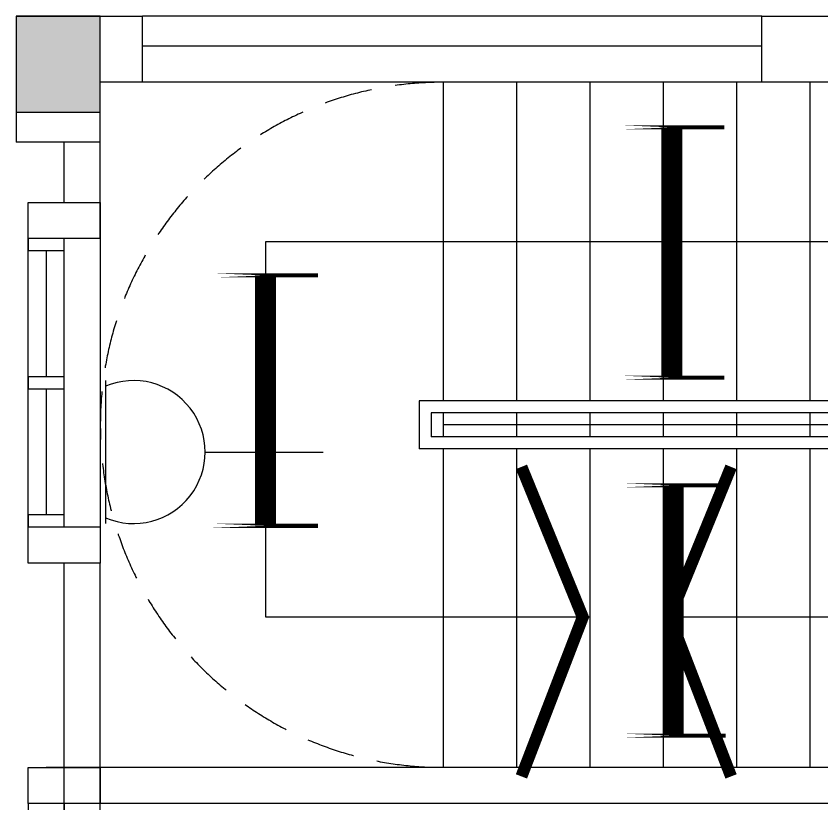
# Model space of a CAD drawing. Header units: inches. Extents: x 16928 to 514628, y -1471 to 241387.
# Drawn here: x 167755 to 171105, y 30439 to 33715 of the extents above; entities that cross this region are included whole.
import ezdxf

# ---------------------------------------------------------------- set-up
doc = ezdxf.new("R2010")
doc.units = ezdxf.units.IN
doc.header["$MEASUREMENT"] = 0
doc.linetypes.add('HIDDEN', pattern=[0.375, 0.25, -0.125])
doc.layers.add('COLUMN', color=8, linetype='Continuous', lineweight=30)
for name, color, linetype in [('ELECT', 6, 'Continuous'), ('FITTING', 8, 'Continuous'), ('stair', 8, 'Continuous'), ('TB', 8, 'Continuous'), ('WALL', 1, 'Continuous'), ('WIN', 9, 'Continuous')]:
    doc.layers.add(name, color=color, linetype=linetype)

# ---------------------------------------------------------------- blocks, each defined once
blk = doc.blocks.new('WW')
at = {"layer": 'WALL'}
for points in [[(-2476668.9, -906962.5), (-2476668.9, -907112.5), (-2476968.9, -907112.5), (-2476968.9, -906962.5)], [(-2476668.9, -908312.5), (-2476668.9, -908462.5), (-2476968.9, -908462.5), (-2476968.9, -908312.5)]]:
    blk.add_lwpolyline(points, close=True, dxfattribs=at)
at = {"layer": 'WIN', "color": 2}
blk.add_line((-2476968.9, -907112.5), (-2476968.9, -908312.5), dxfattribs=at)
at = {"layer": 'WIN'}
for p, q in [((-2476818.9, -908312.5), (-2476818.9, -907112.5)), ((-2476668.9, -908312.5), (-2476668.9, -907112.5)), ((-2476743.9, -907162.5), (-2476743.9, -907687.5)), ((-2476743.9, -907737.5), (-2476743.9, -908262.5))]:
    blk.add_line(p, q, dxfattribs=at)
for points in [[(-2476818.9, -907112.5), (-2476818.9, -907162.5), (-2476668.9, -907162.5), (-2476668.9, -907112.5)], [(-2476818.9, -907687.5), (-2476818.9, -907737.5), (-2476668.9, -907737.5), (-2476668.9, -907687.5)], [(-2476818.9, -908262.5), (-2476818.9, -908312.5), (-2476668.9, -908312.5), (-2476668.9, -908262.5)]]:
    blk.add_lwpolyline(points, close=True, dxfattribs=at)
blk = doc.blocks.new('GF')
at = {"layer": 'WALL'}
for points in [[(-2478464.5, -901233.3), (-2478464.5, -901383.3), (-2478764.5, -901383.3), (-2478764.5, -901233.3)], [(-2478464.5, -902583.3), (-2478464.5, -902733.3), (-2478764.5, -902733.3), (-2478764.5, -902583.3)]]:
    blk.add_lwpolyline(points, close=True, dxfattribs=at)
at = {"layer": 'WIN'}
for p, q in [((-2478764.5, -902583.3), (-2478764.5, -901383.3)), ((-2478614.5, -902583.3), (-2478614.5, -901383.3)), ((-2478689.5, -901433.3), (-2478689.5, -901958.3)), ((-2478689.5, -902008.3), (-2478689.5, -902533.3))]:
    blk.add_line(p, q, dxfattribs=at)
at = {"layer": 'WIN', "color": 2}
blk.add_line((-2478464.5, -901383.3), (-2478464.5, -902583.3), dxfattribs=at)
at = {"layer": 'WIN'}
for points in [[(-2478764.5, -901383.3), (-2478764.5, -901433.3), (-2478614.5, -901433.3), (-2478614.5, -901383.3)], [(-2478764.5, -901958.3), (-2478764.5, -902008.3), (-2478614.5, -902008.3), (-2478614.5, -901958.3)], [(-2478764.5, -902533.3), (-2478764.5, -902583.3), (-2478614.5, -902583.3), (-2478614.5, -902533.3)]]:
    blk.add_lwpolyline(points, close=True, dxfattribs=at)
blk = doc.blocks.new('13A SSO 300mm')
at = {"layer": 'ELECT', "color": 6}
for p, q in [((0, 413.8), (0, 904.4)), ((-184, 659.1), (184, 659.1)), ((-297.4, 0), (297.4, 0))]:
    blk.add_line(p, q, dxfattribs=at)
blk.add_arc((0, 116.3), 297.4, 336.9763, 203.0237, dxfattribs=at)

msp = doc.modelspace()

# ---------------------------------------------------------------- hatches: boundary and pattern name
at = {"layer": 'COLUMN'}
msp.add_hatch(color=256, dxfattribs=at).paths.add_polyline_path([(168105, 33315.4), (168105, 33715.4), (167755, 33715.4), (167755, 33315.4)])

# ---------------------------------------------------------------- linework, layer by layer
msp.add_lwpolyline([(168105, 33315.4), (168105, 33715.4), (167755, 33715.4), (167755, 33315.4)], close=True, dxfattribs=at)
at = {"layer": 'FITTING', "color": 3, "const_width": 86.8}
for points in [[(170480.8, 32211.4), (170480.8, 33252.7)], [(168791.4, 31595.5), (168791.4, 32636.9)], [(170486.3, 30722.4), (170486.3, 31763.7)]]:
    msp.add_lwpolyline(points, dxfattribs=at)
at = {"layer": 'FITTING', "color": 3, "const_width": 17.4}
for points in [[(170262.1, 33252.7), (170699.5, 33252.7)], [(168572.7, 32636.9), (169010.1, 32636.9)], [(170262.1, 32211.4), (170699.5, 32211.4)], [(170267.6, 31763.7), (170705, 31763.7)], [(168572.7, 31595.5), (169010.1, 31595.5)], [(170267.6, 30722.4), (170705, 30722.4)]]:
    msp.add_lwpolyline(points, close=True, dxfattribs=at)
at = {"layer": 'stair'}
for p, q in [((169530, 33440.4), (169530, 32115.4)), ((169835, 33440.4), (169835, 32115.4)), ((170140, 33440.4), (170140, 32115.4)), ((170445, 33440.4), (170445, 32115.4)), ((170750, 33440.4), (170750, 32115.4)), ((171055, 33440.4), (171055, 32115.4)), ((168792.5, 31215.4), (168792.5, 32777.9)), ((168792.5, 32777.9), (174217, 32777.9)), ((169430, 32115.4), (169430, 31915.4)), ((173595, 32115.4), (169430, 32115.4)), ((169480, 32065.4), (169480, 31965.4)), ((173545, 32065.4), (169480, 32065.4)), ((169530, 32065.4), (169530, 31965.4)), ((169835, 32065.4), (169835, 31965.4)), ((170140, 32065.4), (170140, 31965.4)), ((170445, 32065.4), (170445, 31965.4)), ((170750, 32065.4), (170750, 31965.4)), ((171055, 32065.4), (171055, 32015.4)), ((173495, 32015.4), (169530, 32015.4)), ((171055, 32015.4), (171055, 31965.4)), ((173545, 31965.4), (169480, 31965.4)), ((173595, 31915.4), (169430, 31915.4)), ((169530, 31915.4), (169530, 30590.4)), ((169835, 31915.4), (169835, 30590.4)), ((170140, 31915.4), (170140, 30590.4)), ((170445, 31915.4), (170445, 30590.4)), ((170750, 31915.4), (170750, 30590.4)), ((171055, 31915.4), (171055, 30590.4)), ((170140, 31215.4), (168792.5, 31215.4)), ((172786.1, 31215.4), (170445, 31215.4))]:
    msp.add_line(p, q, dxfattribs=at)
at = {"layer": 'stair', "const_width": 50}
for points in [[(169855.8, 31840.4), (170110.8, 31215.4), (169855.8, 30552.9)], [(170727.2, 31840.4), (170472.2, 31215.4), (170727.2, 30552.9)]]:
    msp.add_lwpolyline(points, dxfattribs=at)
at = {"layer": 'stair', "linetype": 'HIDDEN', "ltscale": 800}
msp.add_arc((169530, 32015.4), 1425, 90, 270, dxfattribs=at)
at = {"layer": 'WALL'}
for p, q in [((167755, 33715.4), (168280, 33715.4)), ((168280, 33440.4), (168280, 33715.4)), ((170855, 33440.4), (170855, 33715.4)), ((170855, 33715.4), (171530, 33715.4)), ((170855, 33590.4), (168280, 33590.4)), ((175530, 33440.4), (168105, 33440.4)), ((167755, 33315.4), (167755, 33190.4)), ((168105, 32790.4), (168105, 33315.4)), ((168105, 33190.4), (167755, 33190.4)), ((167955, 32940.4), (167955, 33190.4)), ((167955, 30440.4), (167955, 31440.4)), ((168105, 30440.4), (168105, 31440.4)), ((172650, 30590.4), (167880, 30590.4)), ((172650, 30440.4), (167880, 30440.4))]:
    msp.add_line(p, q, dxfattribs=at)
at = {"layer": 'WIN'}
msp.add_line((170855, 33715.4), (168280, 33715.4), dxfattribs=at)

# ---------------------------------------------------------------- block references
at = {"layer": 'TB', "color": 6, "linetype": 'Continuous', "rotation": 270}
msp.add_blockref('13A SSO 300mm', (168127, 31902.2), dxfattribs=at)
at = {"layer": 'WIN'}
for name, p in [('GF', (2646569.5, 934173.7)), ('WW', (2644773.9, 937553))]:
    msp.add_blockref(name, p, dxfattribs=at)

doc.saveas('drawing.dxf')
